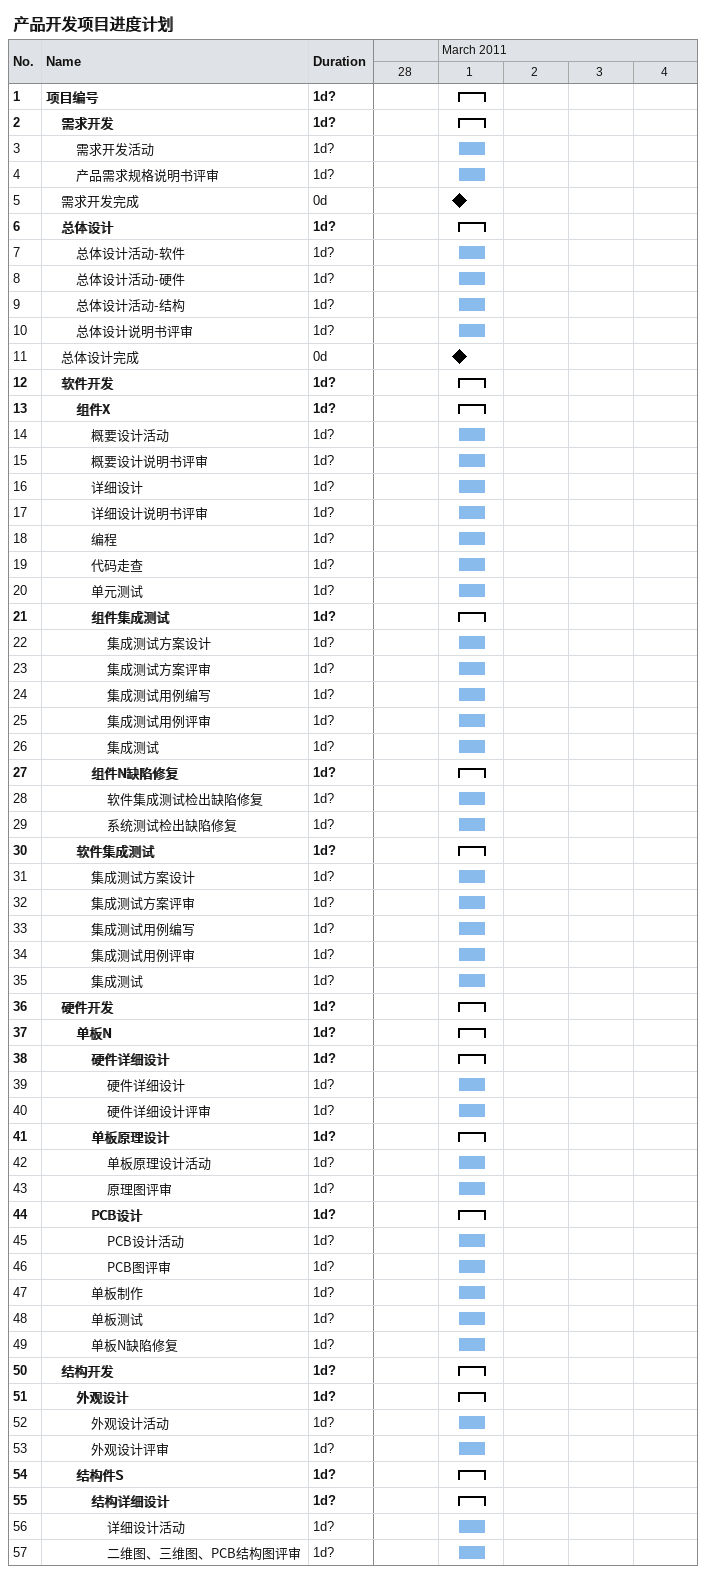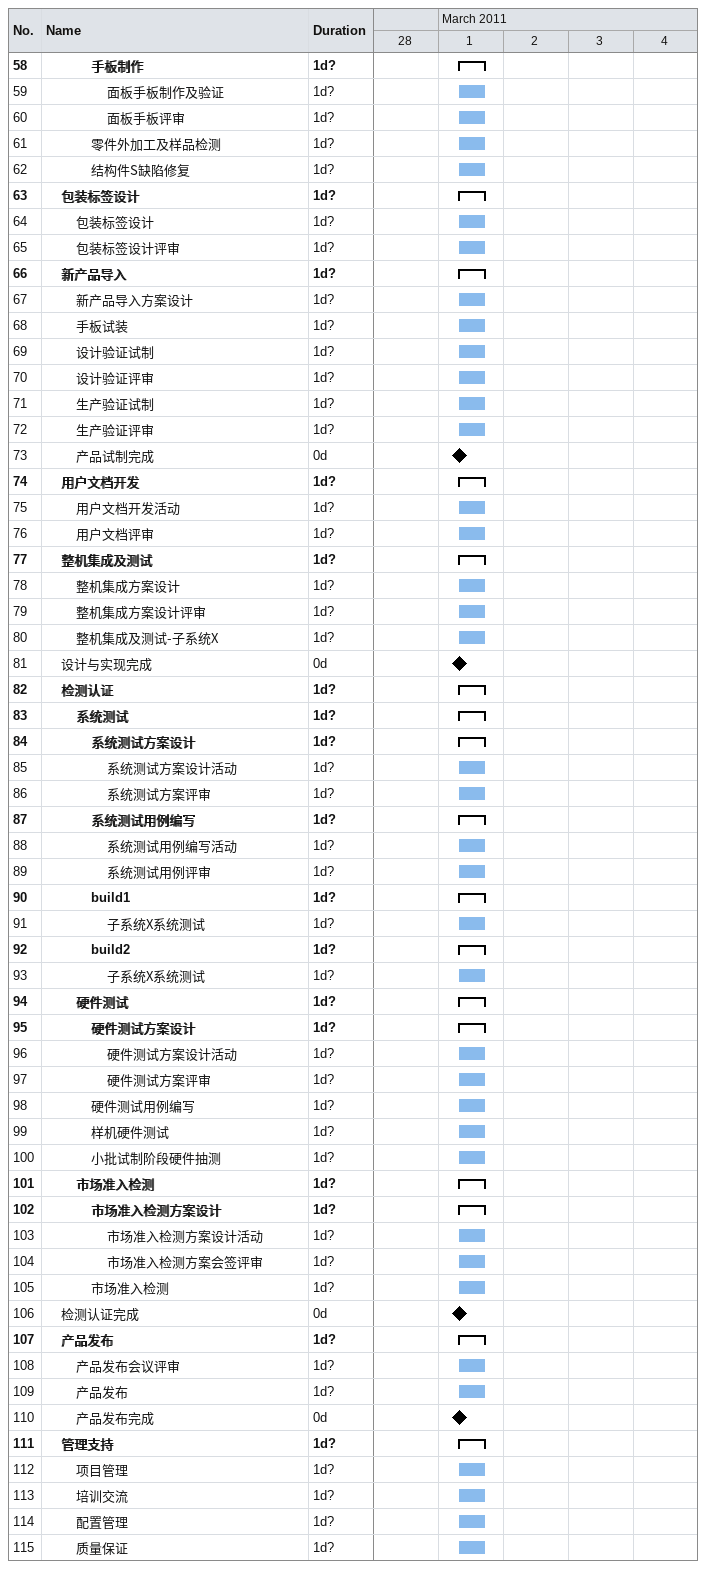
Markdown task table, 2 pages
产品开发项目进度计划

| ID | Level | Task | Duration | Start | Finish |
|---|---|---|---|---|---|
| 1 | 1 | **项目编号** | 1d? | 2011-03-01 | 2011-03-01 |
| 2 | 2 | **需求开发** | 1d? | 2011-03-01 | 2011-03-01 |
| 3 | 3 | 需求开发活动 | 1d? | 2011-03-01 | 2011-03-01 |
| 4 | 3 | 产品需求规格说明书评审 | 1d? | 2011-03-01 | 2011-03-01 |
| 5 | 2 | 需求开发完成 | 0d | 2011-03-01 | 2011-03-01 |
| 6 | 2 | **总体设计** | 1d? | 2011-03-01 | 2011-03-01 |
| 7 | 3 | 总体设计活动-软件 | 1d? | 2011-03-01 | 2011-03-01 |
| 8 | 3 | 总体设计活动-硬件 | 1d? | 2011-03-01 | 2011-03-01 |
| 9 | 3 | 总体设计活动-结构 | 1d? | 2011-03-01 | 2011-03-01 |
| 10 | 3 | 总体设计说明书评审 | 1d? | 2011-03-01 | 2011-03-01 |
| 11 | 2 | 总体设计完成 | 0d | 2011-03-01 | 2011-03-01 |
| 12 | 2 | **软件开发** | 1d? | 2011-03-01 | 2011-03-01 |
| 13 | 3 | **组件X** | 1d? | 2011-03-01 | 2011-03-01 |
| 14 | 4 | 概要设计活动 | 1d? | 2011-03-01 | 2011-03-01 |
| 15 | 4 | 概要设计说明书评审 | 1d? | 2011-03-01 | 2011-03-01 |
| 16 | 4 | 详细设计 | 1d? | 2011-03-01 | 2011-03-01 |
| 17 | 4 | 详细设计说明书评审 | 1d? | 2011-03-01 | 2011-03-01 |
| 18 | 4 | 编程 | 1d? | 2011-03-01 | 2011-03-01 |
| 19 | 4 | 代码走查 | 1d? | 2011-03-01 | 2011-03-01 |
| 20 | 4 | 单元测试 | 1d? | 2011-03-01 | 2011-03-01 |
| 21 | 4 | **组件集成测试** | 1d? | 2011-03-01 | 2011-03-01 |
| 22 | 5 | 集成测试方案设计 | 1d? | 2011-03-01 | 2011-03-01 |
| 23 | 5 | 集成测试方案评审 | 1d? | 2011-03-01 | 2011-03-01 |
| 24 | 5 | 集成测试用例编写 | 1d? | 2011-03-01 | 2011-03-01 |
| 25 | 5 | 集成测试用例评审 | 1d? | 2011-03-01 | 2011-03-01 |
| 26 | 5 | 集成测试 | 1d? | 2011-03-01 | 2011-03-01 |
| 27 | 4 | **组件N缺陷修复** | 1d? | 2011-03-01 | 2011-03-01 |
| 28 | 5 | 软件集成测试检出缺陷修复 | 1d? | 2011-03-01 | 2011-03-01 |
| 29 | 5 | 系统测试检出缺陷修复 | 1d? | 2011-03-01 | 2011-03-01 |
| 30 | 3 | **软件集成测试** | 1d? | 2011-03-01 | 2011-03-01 |
| 31 | 4 | 集成测试方案设计 | 1d? | 2011-03-01 | 2011-03-01 |
| 32 | 4 | 集成测试方案评审 | 1d? | 2011-03-01 | 2011-03-01 |
| 33 | 4 | 集成测试用例编写 | 1d? | 2011-03-01 | 2011-03-01 |
| 34 | 4 | 集成测试用例评审 | 1d? | 2011-03-01 | 2011-03-01 |
| 35 | 4 | 集成测试 | 1d? | 2011-03-01 | 2011-03-01 |
| 36 | 2 | **硬件开发** | 1d? | 2011-03-01 | 2011-03-01 |
| 37 | 3 | **单板N** | 1d? | 2011-03-01 | 2011-03-01 |
| 38 | 4 | **硬件详细设计** | 1d? | 2011-03-01 | 2011-03-01 |
| 39 | 5 | 硬件详细设计 | 1d? | 2011-03-01 | 2011-03-01 |
| 40 | 5 | 硬件详细设计评审 | 1d? | 2011-03-01 | 2011-03-01 |
| 41 | 4 | **单板原理设计** | 1d? | 2011-03-01 | 2011-03-01 |
| 42 | 5 | 单板原理设计活动 | 1d? | 2011-03-01 | 2011-03-01 |
| 43 | 5 | 原理图评审 | 1d? | 2011-03-01 | 2011-03-01 |
| 44 | 4 | **PCB设计** | 1d? | 2011-03-01 | 2011-03-01 |
| 45 | 5 | PCB设计活动 | 1d? | 2011-03-01 | 2011-03-01 |
| 46 | 5 | PCB图评审 | 1d? | 2011-03-01 | 2011-03-01 |
| 47 | 4 | 单板制作 | 1d? | 2011-03-01 | 2011-03-01 |
| 48 | 4 | 单板测试 | 1d? | 2011-03-01 | 2011-03-01 |
| 49 | 4 | 单板N缺陷修复 | 1d? | 2011-03-01 | 2011-03-01 |
| 50 | 2 | **结构开发** | 1d? | 2011-03-01 | 2011-03-01 |
| 51 | 3 | **外观设计** | 1d? | 2011-03-01 | 2011-03-01 |
| 52 | 4 | 外观设计活动 | 1d? | 2011-03-01 | 2011-03-01 |
| 53 | 4 | 外观设计评审 | 1d? | 2011-03-01 | 2011-03-01 |
| 54 | 3 | **结构件S** | 1d? | 2011-03-01 | 2011-03-01 |
| 55 | 4 | **结构详细设计** | 1d? | 2011-03-01 | 2011-03-01 |
| 56 | 5 | 详细设计活动 | 1d? | 2011-03-01 | 2011-03-01 |
| 57 | 5 | 二维图、三维图、PCB结构图评审 | 1d? | 2011-03-01 | 2011-03-01 |
| 58 | 4 | **手板制作** | 1d? | 2011-03-01 | 2011-03-01 |
| 59 | 5 | 面板手板制作及验证 | 1d? | 2011-03-01 | 2011-03-01 |
| 60 | 5 | 面板手板评审 | 1d? | 2011-03-01 | 2011-03-01 |
| 61 | 4 | 零件外加工及样品检测 | 1d? | 2011-03-01 | 2011-03-01 |
| 62 | 4 | 结构件S缺陷修复 | 1d? | 2011-03-01 | 2011-03-01 |
| 63 | 2 | **包装标签设计** | 1d? | 2011-03-01 | 2011-03-01 |
| 64 | 3 | 包装标签设计 | 1d? | 2011-03-01 | 2011-03-01 |
| 65 | 3 | 包装标签设计评审 | 1d? | 2011-03-01 | 2011-03-01 |
| 66 | 2 | **新产品导入** | 1d? | 2011-03-01 | 2011-03-01 |
| 67 | 3 | 新产品导入方案设计 | 1d? | 2011-03-01 | 2011-03-01 |
| 68 | 3 | 手板试装 | 1d? | 2011-03-01 | 2011-03-01 |
| 69 | 3 | 设计验证试制 | 1d? | 2011-03-01 | 2011-03-01 |
| 70 | 3 | 设计验证评审 | 1d? | 2011-03-01 | 2011-03-01 |
| 71 | 3 | 生产验证试制 | 1d? | 2011-03-01 | 2011-03-01 |
| 72 | 3 | 生产验证评审 | 1d? | 2011-03-01 | 2011-03-01 |
| 73 | 3 | 产品试制完成 | 0d | 2011-03-01 | 2011-03-01 |
| 74 | 2 | **用户文档开发** | 1d? | 2011-03-01 | 2011-03-01 |
| 75 | 3 | 用户文档开发活动 | 1d? | 2011-03-01 | 2011-03-01 |
| 76 | 3 | 用户文档评审 | 1d? | 2011-03-01 | 2011-03-01 |
| 77 | 2 | **整机集成及测试** | 1d? | 2011-03-01 | 2011-03-01 |
| 78 | 3 | 整机集成方案设计 | 1d? | 2011-03-01 | 2011-03-01 |
| 79 | 3 | 整机集成方案设计评审 | 1d? | 2011-03-01 | 2011-03-01 |
| 80 | 3 | 整机集成及测试-子系统X | 1d? | 2011-03-01 | 2011-03-01 |
| 81 | 2 | 设计与实现完成 | 0d | 2011-03-01 | 2011-03-01 |
| 82 | 2 | **检测认证** | 1d? | 2011-03-01 | 2011-03-01 |
| 83 | 3 | **系统测试** | 1d? | 2011-03-01 | 2011-03-01 |
| 84 | 4 | **系统测试方案设计** | 1d? | 2011-03-01 | 2011-03-01 |
| 85 | 5 | 系统测试方案设计活动 | 1d? | 2011-03-01 | 2011-03-01 |
| 86 | 5 | 系统测试方案评审 | 1d? | 2011-03-01 | 2011-03-01 |
| 87 | 4 | **系统测试用例编写** | 1d? | 2011-03-01 | 2011-03-01 |
| 88 | 5 | 系统测试用例编写活动 | 1d? | 2011-03-01 | 2011-03-01 |
| 89 | 5 | 系统测试用例评审 | 1d? | 2011-03-01 | 2011-03-01 |
| 90 | 4 | **build1** | 1d? | 2011-03-01 | 2011-03-01 |
| 91 | 5 | 子系统X系统测试 | 1d? | 2011-03-01 | 2011-03-01 |
| 92 | 4 | **build2** | 1d? | 2011-03-01 | 2011-03-01 |
| 93 | 5 | 子系统X系统测试 | 1d? | 2011-03-01 | 2011-03-01 |
| 94 | 3 | **硬件测试** | 1d? | 2011-03-01 | 2011-03-01 |
| 95 | 4 | **硬件测试方案设计** | 1d? | 2011-03-01 | 2011-03-01 |
| 96 | 5 | 硬件测试方案设计活动 | 1d? | 2011-03-01 | 2011-03-01 |
| 97 | 5 | 硬件测试方案评审 | 1d? | 2011-03-01 | 2011-03-01 |
| 98 | 4 | 硬件测试用例编写 | 1d? | 2011-03-01 | 2011-03-01 |
| 99 | 4 | 样机硬件测试 | 1d? | 2011-03-01 | 2011-03-01 |
| 100 | 4 | 小批试制阶段硬件抽测 | 1d? | 2011-03-01 | 2011-03-01 |
| 101 | 3 | **市场准入检测** | 1d? | 2011-03-01 | 2011-03-01 |
| 102 | 4 | **市场准入检测方案设计** | 1d? | 2011-03-01 | 2011-03-01 |
| 103 | 5 | 市场准入检测方案设计活动 | 1d? | 2011-03-01 | 2011-03-01 |
| 104 | 5 | 市场准入检测方案会签评审 | 1d? | 2011-03-01 | 2011-03-01 |
| 105 | 4 | 市场准入检测 | 1d? | 2011-03-01 | 2011-03-01 |
| 106 | 2 | 检测认证完成 | 0d | 2011-03-01 | 2011-03-01 |
| 107 | 2 | **产品发布** | 1d? | 2011-03-01 | 2011-03-01 |
| 108 | 3 | 产品发布会议评审 | 1d? | 2011-03-01 | 2011-03-01 |
| 109 | 3 | 产品发布 | 1d? | 2011-03-01 | 2011-03-01 |
| 110 | 3 | 产品发布完成 | 0d | 2011-03-01 | 2011-03-01 |
| 111 | 2 | **管理支持** | 1d? | 2011-03-01 | 2011-03-01 |
| 112 | 3 | 项目管理 | 1d? | 2011-03-01 | 2011-03-01 |
| 113 | 3 | 培训交流 | 1d? | 2011-03-01 | 2011-03-01 |
| 114 | 3 | 配置管理 | 1d? | 2011-03-01 | 2011-03-01 |
| 115 | 3 | 质量保证 | 1d? | 2011-03-01 | 2011-03-01 |
